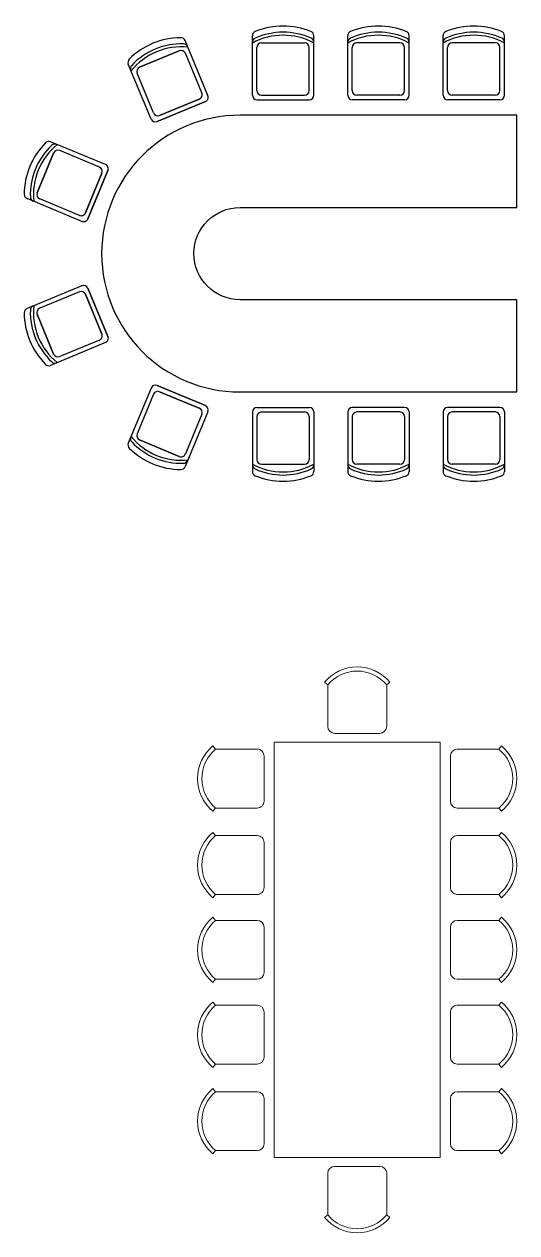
# Model space of a CAD drawing. Header units: inches. Extents: x 3256 to 18255, y 2108 to 10003.
# Drawn here: x 15052 to 18255, y 2108 to 9968 of the extents above; entities that cross this region are included whole.
import ezdxf

# ---------------------------------------------------------------- set-up
doc = ezdxf.new("R2010")
doc.units = ezdxf.units.IN
doc.header["$MEASUREMENT"] = 0

# ---------------------------------------------------------------- blocks, each defined once
blk = doc.blocks.new('table 01512')
at = {"color": 0, "ltscale": 10}
for p, q in [((-209.4, 128.1), (-357.4, 485.4)), ((-209.4, 128.1), (-357.4, 485.4)), ((209.4, 128.1), (357.4, 485.4)), ((209.4, 128.1), (357.4, 485.4)), ((-653.6, 312.1), (-394.9, 419.3)), ((-394.9, 419.3), (-653.6, 312.1)), ((-248.6, 144.4), (-355.7, 403.1)), ((-248.6, 144.4), (-355.7, 403.1)), ((248.6, 144.4), (355.7, 403.1)), ((248.6, 144.4), (355.7, 403.1)), ((394.9, 419.3), (653.6, 312.1)), ((653.6, 312.1), (394.9, 419.3)), ((-578.9, -24.9), (-726.9, 332.3)), ((-578.9, -24.9), (-726.9, 332.3)), ((578.9, -24.9), (726.9, 332.3)), ((578.9, -24.9), (726.9, 332.3)), ((-562.7, 14.3), (-669.9, 272.9)), ((-562.7, 14.3), (-669.9, 272.9)), ((562.7, 14.3), (669.9, 272.9)), ((562.7, 14.3), (669.9, 272.9)), ((-539.7, -41.2), (-225.6, 88.9)), ((-225.6, 88.9), (-539.7, -41.2)), ((-523.5, -2), (-264.8, 105.2)), ((-264.8, 105.2), (-523.5, -2)), ((225.6, 88.9), (539.7, -41.2)), ((539.7, -41.2), (225.6, 88.9)), ((264.8, 105.2), (523.5, -2)), ((523.5, -2), (264.8, 105.2)), ((-875.1, -321.1), (-1232.3, -173.1)), ((-875.1, -321.1), (-1232.3, -173.1)), ((-914.3, -337.3), (-1172.9, -230.1)), ((-914.3, -337.3), (-1172.9, -230.1)), ((875.1, -321.1), (1232.3, -173.1)), ((875.1, -321.1), (1232.3, -173.1)), ((914.3, -337.3), (1172.9, -230.1)), ((914.3, -337.3), (1172.9, -230.1)), ((-1319.3, -505.1), (-1212.1, -246.4)), ((-1212.1, -246.4), (-1319.3, -505.1)), ((1212.1, -246.4), (1319.3, -505.1)), ((1319.3, -505.1), (1212.1, -246.4)), ((-1005.2, -635.2), (-898, -376.5)), ((-898, -376.5), (-1005.2, -635.2)), ((-988.9, -674.4), (-858.8, -360.3)), ((-858.8, -360.3), (-988.9, -674.4)), ((858.8, -360.3), (988.9, -674.4)), ((988.9, -674.4), (858.8, -360.3)), ((898, -376.5), (1005.2, -635.2)), ((1005.2, -635.2), (898, -376.5)), ((-1028.1, -690.6), (-1385.4, -542.6)), ((-1028.1, -690.6), (-1385.4, -542.6)), ((-1044.4, -651.4), (-1303.1, -544.3)), ((-1044.4, -651.4), (-1303.1, -544.3)), ((1028.1, -690.6), (1385.4, -542.6)), ((1028.1, -690.6), (1385.4, -542.6)), ((1044.4, -651.4), (1303.1, -544.3)), ((1044.4, -651.4), (1303.1, -544.3)), ((-1030, -980), (-1416.7, -980)), ((-1060, -1010), (-1340, -1010)), ((-1000, -1010), (-1000, -1350)), ((1000, -1010), (1000, -1350)), ((1030, -980), (1416.7, -980)), ((1060, -1010), (1340, -1010)), ((-1370, -1040), (-1370, -1320)), ((-1030, -1040), (-1030, -1320)), ((1030, -1040), (1030, -1320)), ((1370, -1040), (1370, -1320)), ((-1030, -1380), (-1416.7, -1380)), ((-1060, -1350), (-1340, -1350)), ((1030, -1380), (1416.7, -1380)), ((1060, -1350), (1340, -1350)), ((-1030, -1600), (-1416.7, -1600)), ((-1060, -1630), (-1340, -1630)), ((-1000, -1970), (-1000, -1630)), ((1000, -1970), (1000, -1630)), ((1030, -1600), (1416.7, -1600)), ((1060, -1630), (1340, -1630)), ((-1370, -1940), (-1370, -1660)), ((-1030, -1940), (-1030, -1660)), ((1030, -1940), (1030, -1660)), ((1370, -1940), (1370, -1660)), ((-1030, -2000), (-1416.7, -2000)), ((-1060, -1970), (-1340, -1970)), ((1030, -2000), (1416.7, -2000)), ((1060, -1970), (1340, -1970)), ((-1030, -2220), (-1416.7, -2220)), ((-1060, -2250), (-1340, -2250)), ((-1000, -2590), (-1000, -2250)), ((1000, -2590), (1000, -2250)), ((1030, -2220), (1416.7, -2220)), ((1060, -2250), (1340, -2250)), ((-1370, -2560), (-1370, -2280)), ((-1030, -2560), (-1030, -2280)), ((1030, -2560), (1030, -2280)), ((1370, -2560), (1370, -2280)), ((-1060, -2590), (-1340, -2590)), ((1060, -2590), (1340, -2590)), ((-1030, -2620), (-1416.7, -2620)), ((1030, -2620), (1416.7, -2620))]:
    blk.add_line(p, q, dxfattribs=at)
blk.add_lwpolyline([(900, -2700), (900, -900, 1), (-900, -900), (-900, -2700), (-300, -2700), (-300, -900, -1), (300, -900), (300, -2700)], format="xyb", close=True, dxfattribs=at)
for centre, radius, start, end in [((-382.7, 23.9), 480, 90.3039, 134.6961), ((-382.7, 23.9), 480, 90.3039, 134.6961), ((-385.1, 473.9), 30, 22.5, 90.3039), ((-385.1, 473.9), 30, 22.5, 90.3039), ((385.1, 473.9), 30, 89.6961, 157.5), ((385.1, 473.9), 30, 89.6961, 157.5), ((382.7, 23.9), 480, 45.3039, 89.6961), ((382.7, 23.9), 480, 45.3039, 89.6961), ((-382.7, 23.9), 420, 84.06311, 140.93689), ((-382.7, 23.9), 420, 84.06311, 140.93689), ((-382.7, 23.9), 440, 88.00372, 136.99628), ((-382.7, 23.9), 440, 88.00372, 136.99628), ((-383.5, 391.6), 30, 22.5, 112.5), ((-383.5, 391.6), 30, 22.5, 112.5), ((-368.4, 433.6), 30, 22.5, 88.00372), ((-368.4, 433.6), 30, 22.5, 88.00372), ((382.7, 23.9), 420, 39.06311, 95.93689), ((382.7, 23.9), 420, 39.06311, 95.93689), ((368.4, 433.6), 30, 91.99628, 157.5), ((368.4, 433.6), 30, 91.99628, 157.5), ((383.5, 391.6), 30, 67.5, 157.5), ((383.5, 391.6), 30, 67.5, 157.5), ((382.7, 23.9), 440, 43.00372, 91.99628), ((382.7, 23.9), 440, 43.00372, 91.99628), ((-699.2, 343.8), 30, 134.6961, 202.5), ((-699.2, 343.8), 30, 134.6961, 202.5), ((-682.5, 303.5), 30, 136.99628, 202.5), ((-682.5, 303.5), 30, 136.99628, 202.5), ((682.5, 303.5), 30, 337.5, 43.00372), ((682.5, 303.5), 30, 337.5, 43.00372), ((699.2, 343.8), 30, 337.5, 45.3039), ((699.2, 343.8), 30, 337.5, 45.3039), ((-642.1, 284.4), 30, 112.5, 202.5), ((-642.1, 284.4), 30, 112.5, 202.5), ((642.1, 284.4), 30, 337.5, 67.5), ((642.1, 284.4), 30, 337.5, 67.5), ((-276.3, 132.9), 30, 292.5, 22.5), ((-276.3, 132.9), 30, 292.5, 22.5), ((-237.1, 116.7), 30, 292.5, 22.5), ((-237.1, 116.7), 30, 292.5, 22.5), ((237.1, 116.7), 30, 157.5, 247.5), ((237.1, 116.7), 30, 157.5, 247.5), ((276.3, 132.9), 30, 157.5, 247.5), ((276.3, 132.9), 30, 157.5, 247.5), ((-535, 25.7), 30, 202.5, 292.5), ((-535, 25.7), 30, 202.5, 292.5), ((535, 25.7), 30, 247.5, 337.5), ((535, 25.7), 30, 247.5, 337.5), ((-551.2, -13.5), 30, 202.5, 292.5), ((-551.2, -13.5), 30, 202.5, 292.5), ((551.2, -13.5), 30, 247.5, 337.5), ((551.2, -13.5), 30, 247.5, 337.5), ((-923.9, -517.3), 480, 135.3039, 179.6961), ((-923.9, -517.3), 480, 135.3039, 179.6961), ((-923.9, -517.3), 440, 133.00372, 181.99628), ((-923.9, -517.3), 440, 133.00372, 181.99628), ((-923.9, -517.3), 420, 129.06311, 185.93689), ((-923.9, -517.3), 420, 129.06311, 185.93689), ((-1243.8, -200.8), 30, 67.5, 135.3039), ((-1243.8, -200.8), 30, 67.5, 135.3039), ((-1203.5, -217.5), 30, 67.5, 133.00372), ((-1203.5, -217.5), 30, 67.5, 133.00372), ((-1184.4, -257.9), 30, 67.5, 157.5), ((-1184.4, -257.9), 30, 67.5, 157.5), ((1184.4, -257.9), 30, 22.5, 112.5), ((1184.4, -257.9), 30, 22.5, 112.5), ((923.9, -517.3), 420, 354.06311, 50.93689), ((923.9, -517.3), 420, 354.06311, 50.93689), ((1203.5, -217.5), 30, 46.99628, 112.5), ((1203.5, -217.5), 30, 46.99628, 112.5), ((923.9, -517.3), 440, 358.00372, 46.99628), ((923.9, -517.3), 440, 358.00372, 46.99628), ((1243.8, -200.8), 30, 44.6961, 112.5), ((1243.8, -200.8), 30, 44.6961, 112.5), ((923.9, -517.3), 480, 0.3039, 44.6961), ((923.9, -517.3), 480, 0.3039, 44.6961), ((-925.7, -365), 30, 337.5, 67.5), ((-925.7, -365), 30, 337.5, 67.5), ((-886.5, -348.8), 30, 337.5, 67.5), ((-886.5, -348.8), 30, 337.5, 67.5), ((886.5, -348.8), 30, 112.5, 202.5), ((886.5, -348.8), 30, 112.5, 202.5), ((925.7, -365), 30, 112.5, 202.5), ((925.7, -365), 30, 112.5, 202.5), ((-1373.9, -514.9), 30, 179.6961, 247.5), ((-1373.9, -514.9), 30, 179.6961, 247.5), ((-1333.6, -531.6), 30, 181.99628, 247.5), ((-1333.6, -531.6), 30, 181.99628, 247.5), ((-1291.6, -516.5), 30, 157.5, 247.5), ((-1291.6, -516.5), 30, 157.5, 247.5), ((1291.6, -516.5), 30, 292.5, 22.5), ((1291.6, -516.5), 30, 292.5, 22.5), ((1333.6, -531.6), 30, 292.5, 358.00372), ((1333.6, -531.6), 30, 292.5, 358.00372), ((1373.9, -514.9), 30, 292.5, 0.3039), ((1373.9, -514.9), 30, 292.5, 0.3039), ((-1032.9, -623.7), 30, 247.5, 337.5), ((-1032.9, -623.7), 30, 247.5, 337.5), ((-1016.7, -662.9), 30, 247.5, 337.5), ((-1016.7, -662.9), 30, 247.5, 337.5), ((1016.7, -662.9), 30, 202.5, 292.5), ((1016.7, -662.9), 30, 202.5, 292.5), ((1032.9, -623.7), 30, 202.5, 292.5), ((1032.9, -623.7), 30, 202.5, 292.5), ((-1000, -1180), 480, 157.8039, 202.1961), ((-1416.7, -1010), 30, 90, 157.8039), ((-1000, -1180), 440, 155.50372, 204.49628), ((-1000, -1180), 420, 151.56311, 208.43689), ((-1373.1, -1010), 30, 90, 155.50372), ((-1340, -1040), 30, 90, 180), ((-1060, -1040), 30, 0, 90), ((-1030, -1010), 30, 0, 90), ((1030, -1010), 30, 90, 180), ((1060, -1040), 30, 90, 180), ((1340, -1040), 30, 0, 90), ((1000, -1180), 420, 331.56311, 28.43689), ((1373.1, -1010), 30, 24.49628, 90), ((1000, -1180), 440, 335.50372, 24.49628), ((1416.7, -1010), 30, 22.1961, 90), ((1000, -1180), 480, 337.8039, 22.1961), ((-1340, -1320), 30, 180, 270), ((-1060, -1320), 30, 270, 0), ((1060, -1320), 30, 180, 270), ((1340, -1320), 30, 270, 0), ((-1416.7, -1350), 30, 202.1961, 270), ((-1373.1, -1350), 30, 204.49628, 270), ((-1030, -1350), 30, 270, 0), ((1030, -1350), 30, 180, 270), ((1373.1, -1350), 30, 270, 335.50372), ((1416.7, -1350), 30, 270, 337.8039), ((-1000, -1800), 480, 157.8039, 202.1961), ((-1416.7, -1630), 30, 90, 157.8039), ((-1000, -1800), 440, 155.50372, 204.49628), ((-1000, -1800), 420, 151.56311, 208.43689), ((-1373.1, -1630), 30, 90, 155.50372), ((-1340, -1660), 30, 90, 180), ((-1060, -1660), 30, 0, 90), ((-1030, -1630), 30, 0, 90), ((1030, -1630), 30, 90, 180), ((1060, -1660), 30, 90, 180), ((1340, -1660), 30, 0, 90), ((1000, -1800), 420, 331.56311, 28.43689), ((1373.1, -1630), 30, 24.49628, 90), ((1000, -1800), 440, 335.50372, 24.49628), ((1416.7, -1630), 30, 22.1961, 90), ((1000, -1800), 480, 337.8039, 22.1961), ((-1340, -1940), 30, 180, 270), ((-1060, -1940), 30, 270, 0), ((1060, -1940), 30, 180, 270), ((1340, -1940), 30, 270, 0), ((-1416.7, -1970), 30, 202.1961, 270), ((-1373.1, -1970), 30, 204.49628, 270), ((-1030, -1970), 30, 270, 0), ((1030, -1970), 30, 180, 270), ((1373.1, -1970), 30, 270, 335.50372), ((1416.7, -1970), 30, 270, 337.8039), ((-1000, -2420), 480, 157.8039, 202.1961), ((-1416.7, -2250), 30, 90, 157.8039), ((-1000, -2420), 440, 155.50372, 204.49628), ((-1000, -2420), 420, 151.56311, 208.43689), ((-1373.1, -2250), 30, 90, 155.50372), ((-1340, -2280), 30, 90, 180), ((-1060, -2280), 30, 0, 90), ((-1030, -2250), 30, 0, 90), ((1030, -2250), 30, 90, 180), ((1060, -2280), 30, 90, 180), ((1340, -2280), 30, 0, 90), ((1000, -2420), 420, 331.56311, 28.43689), ((1373.1, -2250), 30, 24.49628, 90), ((1000, -2420), 440, 335.50372, 24.49628), ((1416.7, -2250), 30, 22.1961, 90), ((1000, -2420), 480, 337.8039, 22.1961), ((-1340, -2560), 30, 180, 270), ((-1060, -2560), 30, 270, 0), ((-1030, -2590), 30, 270, 0), ((1030, -2590), 30, 180, 270), ((1060, -2560), 30, 180, 270), ((1340, -2560), 30, 270, 0), ((-1416.7, -2590), 30, 202.1961, 270), ((-1373.1, -2590), 30, 204.49628, 270), ((1373.1, -2590), 30, 270, 335.50372), ((1416.7, -2590), 30, 270, 337.8039)]:
    blk.add_arc(centre, radius, start, end, dxfattribs=at)
blk = doc.blocks.new('A$C29FA7F35')
at = {"lineweight": 9}
for p, q in [((513.8, 1976.2), (534.6, 1959)), ((917.7, 1959), (938.4, 1976.2)), ((1076, 1976.2), (1096.8, 1959)), ((1479.9, 1959), (1500.7, 1976.2)), ((1627.7, 1976.2), (1648.5, 1959)), ((2031.5, 1959), (2052.3, 1976.2)), ((2200.1, 1959), (2179.3, 1976.2)), ((2603.9, 1976.2), (2583.2, 1959)), ((2762.3, 1959), (2741.6, 1976.2)), ((3166.2, 1976.2), (3145.4, 1959)), ((534.6, 1959), (534.6, 1689)), ((917.7, 1959), (917.7, 1689)), ((1096.8, 1959), (1096.8, 1689)), ((1479.9, 1959), (1479.9, 1689)), ((1648.5, 1959), (1648.5, 1689)), ((2031.5, 1959), (2031.5, 1689)), ((2200.1, 1959), (2200.1, 1689)), ((2583.2, 1959), (2583.2, 1689)), ((2762.3, 1959), (2762.3, 1689)), ((3145.4, 1959), (3145.4, 1689)), ((579.6, 1644), (872.7, 1644)), ((1141.8, 1644), (1434.9, 1644)), ((1693.5, 1644), (1986.5, 1644)), ((2538.2, 1644), (2245.1, 1644)), ((3100.4, 1644), (2807.3, 1644)), ((117, 1229.5), (99.8, 1250.3)), ((117, 1229.5), (387, 1229.5)), ((432, 891.5), (432, 1184.5)), ((3248, 891.5), (3248, 1184.5)), ((3563, 1229.5), (3293, 1229.5)), ((3563, 1229.5), (3580.2, 1250.3)), ((99.8, 825.7), (117, 846.5)), ((117, 846.5), (387, 846.5)), ((3563, 846.5), (3293, 846.5)), ((3580.2, 825.7), (3563, 846.5)), ((579.6, 432), (872.7, 432)), ((1141.8, 432), (1434.9, 432)), ((1693.5, 432), (1986.5, 432)), ((2538.2, 432), (2245.1, 432)), ((3100.4, 432), (2807.3, 432)), ((534.6, 117), (534.6, 387)), ((917.7, 117), (917.7, 387)), ((1096.8, 117), (1096.8, 387)), ((1479.9, 117), (1479.9, 387)), ((1648.5, 117), (1648.5, 387)), ((2031.5, 117), (2031.5, 387)), ((2200.1, 117), (2200.1, 387)), ((2583.2, 117), (2583.2, 387)), ((2762.3, 117), (2762.3, 387)), ((3145.4, 117), (3145.4, 387)), ((513.8, 99.8), (534.6, 117)), ((917.7, 117), (938.4, 99.8)), ((1076, 99.8), (1096.8, 117)), ((1479.9, 117), (1500.7, 99.8)), ((1627.7, 99.8), (1648.5, 117)), ((2031.5, 117), (2052.3, 99.8)), ((2200.1, 117), (2179.3, 99.8)), ((2603.9, 99.8), (2583.2, 117)), ((2762.3, 117), (2741.6, 99.8)), ((3166.2, 99.8), (3145.4, 117))]:
    blk.add_line(p, q, dxfattribs=at)
at = {"lineweight": 13}
for p, q in [((490, 1578), (490, 498)), ((3190, 1578), (490, 1578)), ((3190, 498), (3190, 1578)), ((490, 498), (3190, 498))]:
    blk.add_line(p, q, dxfattribs=at)
at = {"lineweight": 9}
for centre, radius, start, end in [((726.1, 1800.2), 275.8, 39.66286, 140.33714), ((726.1, 1800.2), 248.8, 39.66286, 140.33714), ((1288.4, 1800.2), 275.8, 39.66286, 140.33714), ((1288.4, 1800.2), 248.8, 39.66286, 140.33714), ((1840, 1800.2), 275.8, 39.66286, 140.33714), ((1840, 1800.2), 248.8, 39.66286, 140.33714), ((579.6, 1689), 45, 180, 270), ((872.7, 1689), 45, 270, 0), ((1141.8, 1689), 45, 180, 270), ((1434.9, 1689), 45, 270, 0), ((1693.5, 1689), 45, 180, 270), ((1986.5, 1689), 45, 270, 0), ((275.8, 1038), 275.8, 129.66286, 230.33714), ((275.8, 1038), 248.8, 129.66286, 230.33714), ((387, 1184.5), 45, 0, 90), ((387, 891.5), 45, 270, 0), ((2245.1, 387), 45, 90, 180), ((2538.2, 387), 45, 0, 90), ((2807.3, 387), 45, 90, 180), ((3100.4, 387), 45, 0, 90), ((2391.6, 275.8), 275.8, 219.66286, 320.33714), ((2391.6, 275.8), 248.8, 219.66286, 320.33714), ((2953.9, 275.8), 275.8, 219.66286, 320.33714), ((2953.9, 275.8), 248.8, 219.66286, 320.33714)]:
    blk.add_arc(centre, radius, start, end, dxfattribs=at)
at = {"lineweight": 9, "extrusion": (0, 0, -1)}
for centre, major_axis, start_param, end_param in [((2391.6, 1800.2), (-0.4, 275.8), -0.877277, 0.879821), ((2391.6, 1800.2), (-0.4, 248.8), -0.877123, 0.879974), ((2953.9, 1800.2), (-0.4, 275.8), -0.877277, 0.879821), ((2953.9, 1800.2), (-0.4, 248.8), -0.877123, 0.879974), ((2245.1, 1689), (31.8, 31.8), 2.356194, 3.926991), ((2538.2, 1689), (-31.8, 31.8), 2.356194, 3.926991), ((2807.3, 1689), (31.8, 31.8), 2.356194, 3.926991), ((3100.4, 1689), (-31.8, 31.8), 2.356194, 3.926991), ((3293, 1184.5), (-31.8, 31.8), 5.497787, 7.068583), ((3404.2, 1038), (175.9, 175.9), -0.093151, 1.663947), ((3404.2, 1038), (-195, 195), 1.477646, 3.234743), ((3293, 891.5), (-31.8, 31.8), 3.926991, 5.497787), ((579.6, 387), (-31.8, 31.8), 5.497787, 7.068583), ((872.7, 387), (31.8, 31.8), -0.785398, 0.785398), ((1141.8, 387), (-31.8, 31.8), 5.497787, 7.068583), ((1434.9, 387), (31.8, 31.8), -0.785398, 0.785398), ((1693.5, 387), (-31.8, 31.8), 5.497787, 7.068583), ((1986.5, 387), (31.8, 31.8), -0.785398, 0.785398), ((726.1, 275.8), (-0.4, 275.8), 2.264316, 4.021413), ((726.1, 275.8), (-0.4, 248.8), 2.264469, 4.021567), ((1288.4, 275.8), (-0.4, 275.8), 2.264316, 4.021413), ((1288.4, 275.8), (-0.4, 248.8), 2.264469, 4.021567), ((1840, 275.8), (-0.4, 275.8), 2.264316, 4.021413), ((1840, 275.8), (-0.4, 248.8), 2.264469, 4.021567)]:
    blk.add_ellipse(centre, major_axis=major_axis, ratio=1, start_param=start_param, end_param=end_param, dxfattribs=at)
blk = doc.blocks.new('table 0342_dwgmodels.com')
at = {"color": 0, "ltscale": 30}
blk.add_blockref('A$C29FA7F35', (-1840, -1038), dxfattribs=at)

msp = doc.modelspace()

# ---------------------------------------------------------------- block references
at = {"rotation": 90}
for name, p in [('table 01512', (15555.4, 8476.2)), ('table 0342_dwgmodels.com', (17217.5, 3948.4))]:
    msp.add_blockref(name, p, dxfattribs=at)

doc.saveas('drawing.dxf')
